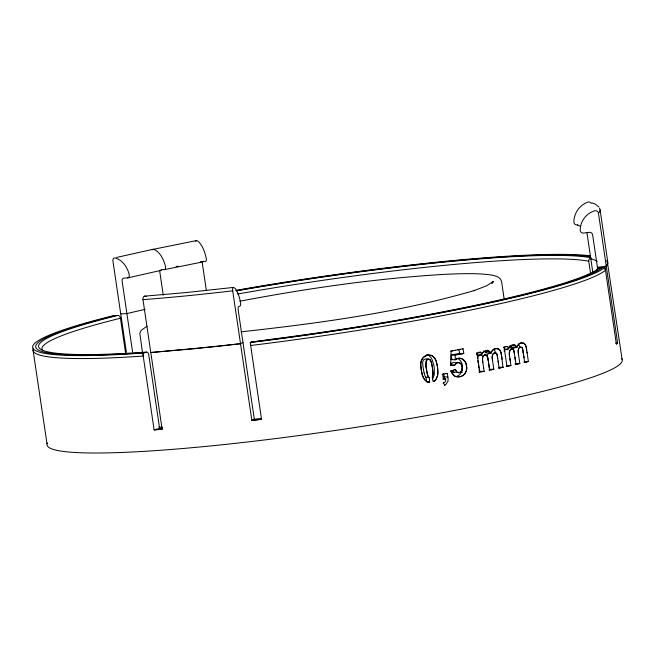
<?xml version="1.0" encoding="UTF-8"?>
<svg xmlns="http://www.w3.org/2000/svg" width="655" height="655" viewBox="0 0 655 655"><rect width="100%" height="100%" fill="white"/><g stroke="black" fill="none" stroke-linecap="round" stroke-linejoin="round"><path stroke-width="0.98" d="M450.542 370.935L454.382 375.823A7.827 7.041 -89 0 0 456.109 376.6C459.851 377.624 464.256 375.773 465.754 372.097A10.218 9.064 -88.5 0 0 466.466 370.14A9.399 8.302 -88.1 0 0 466.761 368.085L465.639 362.387L462.291 358.907A7.975 7.082 -85.7 0 0 455.184 359.808L451.238 359.611L451.27 354.985L459.532 353.356L463.773 353.503L463.069 348.755L462.536 348.738M458.991 354.445L455.241 355.182L455.192 359.816A7.966 7.09 -84.3 0 1 459.9 358.228L462.839 359.218A8.425 7.467 -86.8 0 1 464.313 360.463L466.033 363.312A10.243 9.014 -88.1 0 1 466.425 364.63L466.745 366.702A10.079 8.883 -88.1 0 1 466.769 368.085A9.432 8.417 -89.3 0 1 464.321 374.365L463.314 375.225M444.434 379.63L443.738 373.645M450.796 363.558L451.074 351.113L452.589 350.818M450.28 365.302L450.755 365.334L450.82 362.665M477.716 358.604C477.184 356.173 480.901 353.217 482.35 356.017M492.666 282.723L492.732 281.56L491.946 283.328L493.313 281.511L486.755 285.744L473.802 290.73L474.769 290.411C398.69 312.574 319.714 323.185 241.106 331.823M512.488 349.5L513.831 347.568L515.682 347.592M526.677 349.909L526.538 348.968A21.476 15.679 87.5 0 0 526.292 347.568L525.785 345.75A4.495 3.291 87.6 0 0 525.515 345.169L525.285 344.776A5.256 3.864 87.8 0 0 523.517 343.154L520.365 343.13A6.558 4.863 89.7 0 0 519.087 343.891A7.287 5.428 89.2 0 0 518.228 344.776L516.951 347.052L511.088 347.256L511.85 345.684M503.998 349.156L508.19 349.049L509.844 346.43L512.218 344.988L514.814 345.103L516.951 347.052L517.524 345.848A7.557 5.6 -89.6 0 1 521.413 342.802L523.517 343.154A5.412 3.955 87.5 0 1 525.981 346.43M504.006 351.055L505.603 349.393L507.51 349.754M444.377 385.165L444.819 385.206A8.679 8.032 -89.2 0 0 445.957 384.387L447.889 381.341A5.576 5.101 -85.9 0 0 448.069 380.187L448.085 379.892A10.881 9.94 -85.9 0 0 448.077 379.139L448.012 378.254A18.889 17.251 -85.9 0 0 447.946 377.665L447.332 373.448L445.727 373.334M501.804 357.573L501.386 354.74A19.208 15.417 89.1 0 0 501.034 352.873L500.608 351.522A4.495 3.619 89.2 0 0 500.322 350.941L500.076 350.556A5.232 4.225 89.4 0 0 498.52 349.107L497.407 348.706A6.575 5.338 -88.7 0 0 496.834 348.632L494.705 348.918A6.558 5.33 -88.4 0 0 493.297 349.68A7.287 5.936 -88.9 0 0 492.347 350.572L490.914 352.84L485.863 352.865L486.714 351.301M477.208 354.822L481.376 354.854L483.202 352.234L485.797 350.793L488.622 350.9L490.914 352.84L491.332 352.03A7.582 6.157 -88.1 0 1 495.442 348.616M432.415 367.381L430.965 361.347A6.796 6.345 -83.5 0 0 430.368 360.258L429.672 359.595A2.571 2.407 -82.6 0 0 428.771 359.267L426.945 359.808A2.44 2.284 -82.8 0 0 426.331 360.569L425.947 366.006L427.633 375.258A7.737 7.262 -83.5 0 0 428.395 376.772L428.722 377.206A2.473 2.317 -83.7 0 0 429.025 377.493C432.136 387.686 422.008 378.803 422.188 374.39A38.809 36.721 -82.1 0 1 421.116 368.56L420.911 365.539A22.401 21.173 -82.2 0 1 420.952 363.836C420.633 358.703 425.242 353.733 430.54 355.116A6.878 6.411 -82.1 0 1 432.734 356.156L434.568 358.113L436.025 361.069A22.532 20.878 -84.6 0 1 436.541 362.682L437.221 365.629A44.483 41.175 -84.8 0 1 437.507 367.406L437.655 368.593A31.006 28.714 -84.7 0 1 437.859 371.483C439.3 375.397 432.464 387.834 432.357 376.903L433.045 373.219L432.095 365.424A19.896 18.577 -83.7 0 0 431.146 361.585M450.427 365.007C451.541 363.353 454.136 361.241 456.216 362.968M432.357 376.903L433.037 374.095L432.505 367.946M443.492 382.807L443.165 383.273L445.253 381.799A2.964 2.726 -85.8 0 0 445.596 381.005L445.678 378.975L443.214 378.786M432.644 379.139L434.314 374.603L434.24 368.02A42.477 39.292 -84.9 0 0 433.774 364.884L431.751 358.678L429.115 355.591M486.968 350.941L487.672 350.138M597.417 267.33L606.268 266.127L607.889 262.827L600.07 209.739M606.268 266.127L607.84 263.449L606.726 260.534M454.775 369.518C456.208 369.551 455.995 372.146 457.698 372.425A3.488 3.128 -88.7 0 0 459.04 372.67L459.736 372.539A3.398 3.038 -88.4 0 0 460.956 371.794L461.914 370.181L462.152 367.864A11.225 9.964 -87.7 0 0 462.037 366.718L461.005 363.861L458.942 362.551L456.576 363.058L454.57 365.212L450.755 365.334M460.964 371.794L461.914 370.181L462.152 367.864A9.948 8.843 -87.6 0 0 461.808 365.572L461.677 365.203A5.535 4.921 -87.6 0 0 461.39 364.499A4.217 3.758 -87.4 0 0 461.005 363.861L460.768 363.574A3.824 3.406 -86.8 0 0 460.236 363.091L457.55 362.649A4.806 4.29 -85.3 0 0 456.887 362.895L454.57 365.212L450.656 364.999M113.626 315.604A290.746 27.87 -8.4 0 0 142.782 353.102L154.113 429.844L162.129 429.271L142.986 299.646A2.997 1.793 85.7 0 1 144.591 296.166L187.019 292.466L233.237 287.447A2.997 0.868 83.3 0 0 232.705 290.82L251.848 420.444L261.541 419.282L250.21 342.54A290.746 27.87 -8.4 0 0 605.032 267.281L616.363 344.022L617.6 342.868L598.457 213.243A290.746 27.87 -8.4 0 0 599.415 208.2M451.238 359.611L452.245 358.899M147.08 326.165L141.153 330.382L139.834 333.28L142.454 352.587M250.93 342.156L271.047 339.339A284.769 27.297 -8.4 0 0 599.145 268.059L602.092 267.674A2.997 2.947 50.1 0 1 605.466 270.237A290.746 27.87 -8.4 0 1 250.644 345.496A2.997 0.77 83.1 0 1 250.93 342.156A287.635 27.567 -8.4 0 0 602.043 267.682M456.191 372.146L453.874 372.294L451.983 370.419M240.516 343.703L193.733 348.779L150.797 352.529L216.772 346.397L240.516 343.703L242.98 342.508M260.567 418.504A281.756 27.002 -8.4 0 1 254.312 419.249L251.848 420.444A290.746 27.87 -8.4 0 0 261.541 419.282M433.053 381.636L434.281 381.005A6.82 6.386 -86.4 0 0 435.976 379.425L437.573 375.528L437.786 369.977A37.179 34.445 -84.7 0 0 436.836 363.615C434.945 349.508 417.661 354.994 421.026 367.611A36.803 34.846 -81.9 0 0 421.206 369.166M488.155 360.094L487.975 358.907A33.52 28.009 -90 0 0 487.778 357.794C487.893 355.411 485.093 353.659 483.423 355.927A3.578 3.029 -89.5 0 0 482.555 357.851L482.53 359.775A24.947 21.14 -89.6 0 0 482.71 361.535L482.825 362.321M459.744 372.564A3.668 3.283 -88.9 0 1 456.781 371.819A3.979 3.57 -87.5 0 1 456.289 371.262L456.085 370.959A4.741 4.258 -87.2 0 1 455.757 370.288L455.512 369.559L453.268 370.263M452.425 370.525L453.547 370.173M452.703 370.435L451.008 370.967L452.081 373.465L453.841 375.438M162.17 428.182A281.756 27.002 -8.4 0 1 159.607 428.362L154.113 429.844A290.746 27.87 -8.4 0 0 162.129 429.271M125.678 353.61L120.446 318.232A2.997 2.112 76.1 0 0 117.884 315.391L104.595 318.772A284.769 27.297 -8.4 0 0 146.45 352.112M526.53 361.92L527.693 361.642M527.463 361.699L528.38 361.478L526.604 349.434M525.367 362.199L526.071 362.035M525.834 362.084L526.767 361.863M116.672 257.44L152.738 249.35M132.572 351.964L122.108 281.126A2.997 2.039 76.5 0 1 123.73 278.088L127.676 277.908L161.449 270.269M523.91 362.395L525.138 362.256M524.901 362.305L525.605 362.141M518.883 363.713L519.366 363.607M523.132 351.964L523.009 351.145A17.341 12.871 87.7 0 0 522.584 348.951L522.256 348.059A1.949 1.449 88 0 0 521.863 347.51C519.309 345.807 517.573 349.909 518.22 351.989A24.309 18.397 88 0 0 518.433 353.995L519.841 363.492L518.162 363.885M516.713 364.221L517.196 364.106M518.4 363.828L515.264 364.409M507.347 346.536L503.449 347.273M507.126 346.593L507.805 346.438L508.19 349.049L510.933 345.537L514.208 344.907A5.486 4.2 89.2 0 1 515.395 345.406L516.951 347.052M509.705 365.809L510.949 365.531L509.557 356.107A37.72 29.5 88.5 0 1 509.426 355.116L509.385 354.789A19.061 14.901 88.5 0 1 509.287 353.684L509.32 352.046A3.603 2.808 88.6 0 1 509.942 350.319C511.449 347.756 514.281 349.631 514.126 351.997M504.358 347.207L504.825 347.101M507.216 366.366L508.214 366.145M507.961 366.202L509.958 365.752M506.274 366.44L507.461 366.309M502.983 367.308L501.566 355.919M499.405 368.085L500.428 367.864M500.174 367.922L503.236 367.25L498.881 367.324M498.488 368.151L499.659 368.036M490.963 369.903L493.33 369.395M493.068 369.453L493.854 369.289L492.454 359.783A24.309 20.076 89.7 0 1 492.216 357.786M489.023 370.181L491.225 369.846M152.23 249.874A2.997 1.629 78 0 1 153.442 249.285L196.303 240.622M161.138 269.655L164.307 269.655L202.37 262M479.001 352.652L480.991 352.243L481.376 354.854L483.202 352.234L485.429 350.892A8.278 6.91 -87 0 1 486.55 350.654L489.244 351.203L490.914 352.84M479.124 371.352L484.16 371.336L482.768 361.912A37.72 31.964 -89.6 0 1 482.637 360.93L482.604 360.594M483.619 371.45L479.255 372.228M483.349 371.508L484.16 371.336M476.422 353.061L478.502 352.758M478.256 352.808L479.255 352.603M176.138 266.552L178.045 266.159M463.069 348.755L459.351 349.492M463.773 353.503L459.523 354.339M457.861 349.786L460.097 349.344M458.459 354.552L460.056 354.24M461.652 353.921L462.708 353.708M451.835 350.965L454.857 350.376M454.103 350.523L458.606 349.639M239.861 301.21C307.858 288.274 376.56 278.334 445.695 274.273C460.94 273.724 476.316 272.93 491.479 275.026C495.319 275.861 500.567 276.877 501.566 281.421L504.096 298.557M200.307 261.779L205.523 261.394A2.997 1.171 79.3 0 0 206.202 258.045A20.985 8.196 79.3 0 0 196.811 240.598A2.997 1.171 79.3 0 0 195.87 241.392M447.332 373.448L442.231 374.3M442.976 379.368L445.678 378.975M577.882 224.731L577.194 224.853A2.997 2.907 -76 0 1 573.846 221.889A20.985 20.338 -76 0 1 587.854 202.149A2.997 2.907 -76 0 1 591.277 203.427M495.458 348.722L495.86 348.656A8.368 6.796 -87.8 0 1 496.637 348.624L498.52 349.107M615.635 343.138L617.6 342.868A290.746 27.87 -8.4 0 1 616.363 344.022M454.914 376.65C464.133 376.175 465.181 360.897 456.846 358.244M117.884 315.391L115.755 315.497A2.997 2.112 76.1 0 0 114.371 316.439M120.733 313.876L126.906 313.598A281.756 27.002 -8.4 0 1 145.14 309.356M524.164 361.666L528.38 361.478M515.067 363.664L519.841 363.492M506.061 346.479L507.805 346.438M506.749 365.637L510.949 365.531M489.097 369.314L493.854 369.289M451.336 372.253L454.39 372.245M459.474 372.245L462.528 372.245M478.608 352.218L480.991 352.243M451.27 354.985L455.241 355.182M450.591 351.08L451.074 351.113M444.213 376.813L447.864 377.075M430.188 360.053L430.032 359.882A2.006 1.875 -83.3 0 0 429.672 359.595C426.249 357.524 421.517 359.374 422.778 363.844A32.447 30.507 -83 0 0 422.958 366.292L424.031 372.932M429.025 377.493L425.938 377.124L426.593 381.562M426.634 381.865L429.721 382.225L429.246 382.192A7.377 6.935 -85.6 0 1 426.577 381.325L425.693 380.711A7.754 7.295 -83.8 0 1 424.505 379.523L422.295 374.766M426.79 354.674L427.281 354.773A6.607 6.165 -82.1 0 1 429.115 355.599M591.964 202.862L595.239 204.082L598.957 206.996M577.514 225.205L580.584 226.352M493.567 349.402L494.983 351.047L495.778 353.422M497.751 358.686L497.481 356.877A17.341 14.099 89.3 0 0 497.055 354.732L496.703 353.839A1.949 1.588 89.6 0 0 496.285 353.299C493.665 351.588 491.561 355.501 492.233 357.786M496.285 353.299L494.861 352.865A3.578 2.923 -89.2 0 0 494.435 352.955A3.586 2.931 -89.7 0 0 492.994 354.027A3.3 2.71 89.9 0 0 492.576 354.748L492.216 357.45A16.948 13.984 89.7 0 0 492.306 358.555L492.56 360.545M509.901 345.848L511.088 347.256M491.07 353.356C488.769 351.71 486.64 355.116 487.132 357.229M521.863 347.518L520.553 347.076A3.578 2.669 89 0 0 520.168 347.166A3.586 2.677 88.5 0 0 518.866 348.239A3.3 2.481 88.2 0 0 518.49 348.959L518.195 351.661A16.948 12.813 88 0 0 518.285 352.767L518.547 354.756M426.692 359.398L427.15 359.923M518.465 344.137L520.045 347.371M485.527 352.406L485.863 352.865M443.599 383.281L444.819 385.206M607.218 261.075L622.119 359.407M431.08 361.609L430.965 361.347A6.141 5.739 -83.5 0 0 430.204 360.037M487.287 356.025L487.615 357.04A18.209 15.212 -90 0 1 487.844 358.17L487.975 358.907M513.635 350.179L513.97 351.244A18.209 13.992 88.2 0 1 514.191 352.374L514.535 354.535M427.633 375.258L427.527 374.938A13.051 12.257 -83.1 0 1 427.158 373.637L426.577 370.673A77.413 72.77 -83 0 1 426.168 367.905A63.871 60.047 -83 0 1 426.037 366.669M526.006 346.413L526.571 349.205M500.911 352.415L501.427 354.977M422.221 374.513L421.19 369.166M522.625 349.14L522.641 349.205A15.835 11.749 87.7 0 1 522.886 350.417L524.663 362.362M514.429 353.823L514.314 353.11A33.52 25.75 88.2 0 0 514.126 351.997M497.554 357.36L497.366 356.205A15.835 12.879 89.3 0 0 497.104 354.985L497.088 354.92A3.725 3.038 89.6 0 0 496.359 353.217M488.032 359.267L488.245 360.692M523.861 356.901L523.615 355.264M526.988 352.038L527.128 352.979M523.902 357.171L523.984 357.72M514.936 357.253L515.018 357.802M515.092 358.351L515.174 358.899M515.256 359.448L515.338 359.996M515.419 360.545L515.501 361.093M509.893 358.4L509.975 358.948M510.057 359.497L510.139 360.045M510.22 360.594L510.302 361.142M501.845 357.81L502.049 359.227M498.095 361.044L498.455 363.5M489.236 367.439L489.318 367.987M488.589 363.058L488.671 363.607M488.753 364.155L488.835 364.704M488.917 365.253L488.998 365.801M489.072 366.35L489.154 366.89M483.595 367.496L483.677 368.044M33.02 349.909L47.021 443.877M597.704 269.246L592.628 234.858A2.997 2.964 43.2 0 0 589.246 232.312L583.589 233.074A2.997 2.964 43.2 0 1 580.174 230.028A20.985 20.731 43.2 0 1 594.593 210.804A2.997 2.964 43.2 0 1 598.457 213.243M586.921 232.46L592.8 272.267M236.496 290.885A284.737 27.289 -8.4 0 1 591.121 257.792A2.997 2.882 -78.8 0 0 588.747 261.23L590.54 273.364M515.984 364.385L514.543 354.576M511.088 345.922L511.539 348.943M504.129 347.256L506.962 366.423M499.143 368.143L497.71 358.383M489.645 370.181L488.196 360.373M477.004 353.07L479.837 372.236M478.175 363.075L477.945 361.486A25.676 21.754 -89.6 0 1 477.831 360.627M478.494 365.269L478.903 368.012M479.141 369.657L479.386 371.295M476.521 354.167L476.594 354.658M458.958 349.5L459.532 353.356M442.665 374.332L443.419 379.401M254.312 419.249L238.191 310.036A2.997 0.868 83.3 0 1 238.576 306.687L240.148 305.926A2.997 0.868 83.3 0 0 240.451 302.086A20.985 6.075 83.3 0 0 233.237 287.447M206.35 290.468L202.452 264.088A2.997 1.171 79.3 0 1 203.222 261.222M163.259 295.241L159.918 272.611A2.997 1.629 78 0 1 160.278 270.171M159.607 428.362L148.71 354.568A2.997 1.875 86 0 0 146.442 352.112L144.616 352.611A2.997 1.875 86 0 0 143.224 356.058A290.746 27.87 -8.4 0 1 33.511 348.288M126.399 352.243L112.922 260.993A2.997 2.039 76.5 0 1 114.895 257.972A20.985 14.271 76.5 0 1 129.191 274.38A2.997 2.039 76.5 0 1 127.676 277.908M523.378 353.626L523.23 352.603M509.615 356.517L509.508 355.731A24.947 19.503 88.5 0 1 509.303 353.97L509.942 350.319A3.709 2.874 89 0 1 511.399 349.205A2.702 2.088 90 0 1 513.798 350.073M523.214 352.472L523.271 352.898M428.976 377.542A6.182 5.797 -83.7 0 1 427.699 375.233M426.004 366.669A33.102 31.121 -83 0 1 425.824 364.589L426.192 360.864A2.554 2.399 -82.9 0 1 426.937 359.8A2.718 2.538 -82.7 0 1 427.527 359.439L428.771 359.267A2.563 2.399 -82.5 0 1 429.672 359.603M521.929 347.437A3.725 2.776 87.9 0 1 522.592 349.148M482.604 360.594A19.061 16.154 -89.6 0 1 482.506 359.489L482.768 357.04A3.496 2.947 -89.3 0 1 483.587 355.747A3.815 3.201 -88.8 0 1 484.847 355.002M484.856 355.035A2.702 2.268 -87.9 0 1 487.451 355.87M498.545 349.041A5.592 4.495 89.1 0 1 500.878 352.431M453.792 375.52A8.589 7.729 -88.5 0 0 458.59 376.83A10.423 9.35 87.3 0 0 463.355 375.29M235.767 290.411A290.746 27.87 -8.4 0 1 590.491 255.802M621.603 358.481A290.746 27.87 -8.4 0 1 621.906 361.789A290.746 27.87 -8.4 0 1 320.025 432.644A290.746 27.87 -8.4 0 1 47.332 442.976M162.391 427.257A194.83 18.676 -8.4 0 1 158.731 427.068M590.818 258.84A281.756 27.002 -8.4 0 1 597.245 261.41M153.442 249.285A20.985 11.405 78 0 1 165.428 266.208A2.997 1.629 78 0 1 164.307 269.655M232.705 290.82A290.746 27.87 -8.4 0 1 142.986 299.646M144.591 296.166A20.985 12.543 85.7 0 1 146.458 296.404M510.851 348.042A269.762 25.856 -8.4 0 1 514.805 347.821M425.791 377.239A8.695 8.155 -83.7 0 1 424.243 372.908M483.734 350.957A5.592 4.642 -89.6 0 1 485.511 352.423M476.75 354.666A7.639 6.37 -87.9 0 1 477.29 353.594M42.166 349.844A281.756 27.002 -8.4 0 1 120.446 318.232M144.763 352.587A287.635 27.567 -8.4 0 1 115.845 315.497M236.332 290.632A287.635 27.567 -8.4 0 1 590.278 256.678M237.593 294.029A281.756 27.002 -8.4 0 1 588.747 261.23M596.705 270.286A2.997 2.947 50.1 0 1 599.153 268.059M251.651 341.771A2.997 0.77 83.1 0 1 252.208 342.18"/></g></svg>
